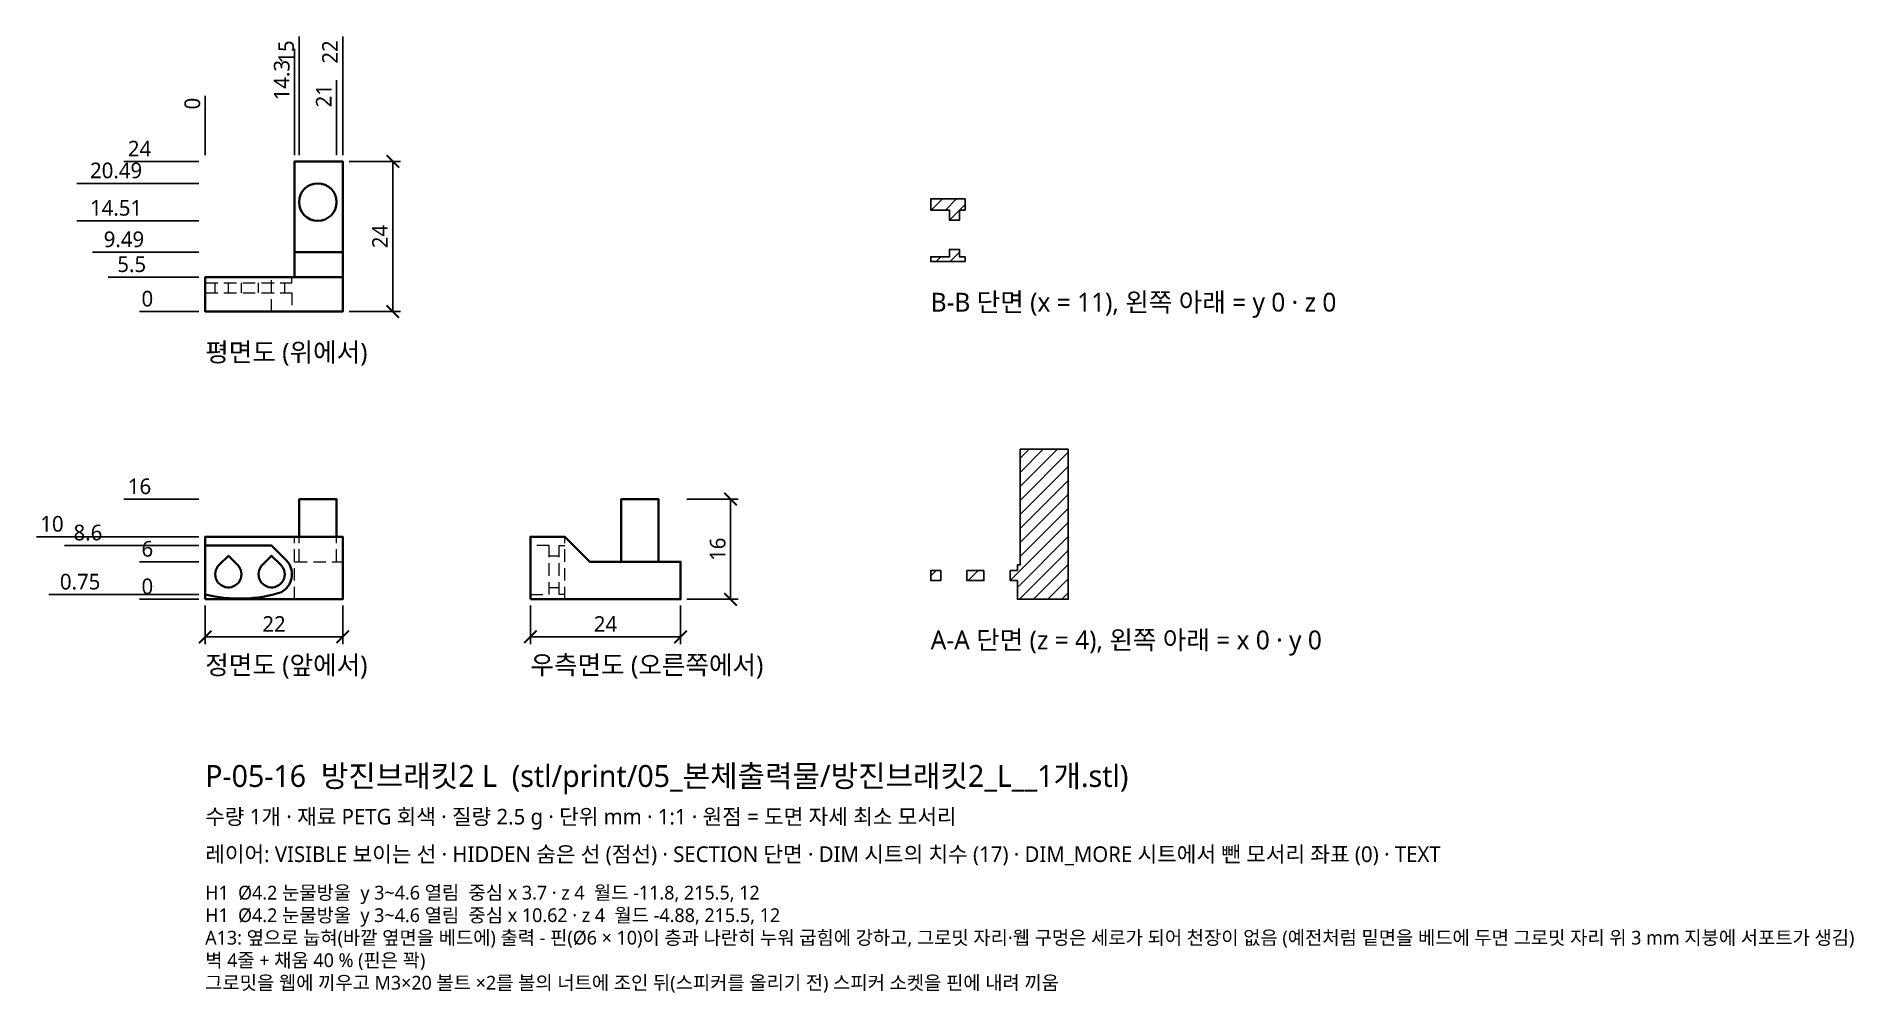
# Model space of a CAD drawing. Header units: millimetres. Extents: x -27 to 264, y -63 to 90.
import ezdxf

# ---------------------------------------------------------------- set-up
doc = ezdxf.new("R2010")
doc.units = ezdxf.units.MM
doc.linetypes.add('HIDDEN', pattern=[3, 2, -1])
for name, color, linetype, lineweight in [('DIM', 4, 'CONTINUOUS', 13), ('HIDDEN', 8, 'HIDDEN', 18), ('SECTION', 5, 'CONTINUOUS', 25), ('TEXT', 7, 'CONTINUOUS', 18), ('VISIBLE', 7, 'CONTINUOUS', 35)]:
    doc.layers.add(name, color=color, linetype=linetype, lineweight=lineweight)
doc.styles.add('KR', font='malgun.ttf')
doc.dimstyles.new('TOCCATA', dxfattribs={"dimtxt": 2.5, "dimasz": 2, "dimexe": 1.2, "dimexo": 1, "dimgap": 0.8, "dimtad": 1, "dimdsep": 46, "dimtxsty": 'KR', "dimblk": 'ARCHTICK', "dimcen": 2.5, "dimazin": 3, "dimtfac": 0.5, "dimtmove": 2, "dimatfit": 3})

# ---------------------------------------------------------------- blocks, each defined once
blk = doc.blocks.new('_ARCHTICK')
at = {"color": 0, "linetype": 'BYBLOCK', "const_width": 0.15}
blk.add_lwpolyline([(-0.5, -0.5), (0.5, 0.5)], dxfattribs=at)

msp = doc.modelspace()

# ---------------------------------------------------------------- hatches: boundary and pattern name
at = {"layer": 'SECTION'}
h = msp.add_hatch(dxfattribs=at)
h.set_pattern_fill('ANSI31', scale=0.5)
h.paths.add_polyline_path([(120.6, 62.216), (121.5, 62.216), (121.5, 64), (116, 64), (116, 62.216), (119, 62.216), (119, 60.589), (120.6, 60.589)])
h.paths.add_polyline_path([(121.5, 54.777), (120.6, 54.777), (120.6, 55.942), (119, 55.942), (119, 54.777), (116, 54.777), (116, 54), (121.5, 54)])
h = msp.add_hatch(dxfattribs=at)
h.set_pattern_fill('ANSI31', scale=0.5)
h.paths.add_polyline_path([(138, 24), (130.3, 24), (130.3, 5.5), (129.87, 5.5), (129.87, 4.6), (128.72, 4.6), (128.72, 3), (129.87, 3), (129.87, 0), (138, 0)])
h.paths.add_polyline_path([(117.6, 4.6), (116, 4.6), (116, 3), (117.6, 3)])
h.paths.add_polyline_path([(124.52, 4.6), (121.8, 4.6), (121.8, 3), (124.52, 3)])

# ---------------------------------------------------------------- linework, layer by layer
at = {"layer": 'HIDDEN'}
for points in [[(0, 50.6), (13.87, 50.6), (13.87, 51.5)], [(1.6, 49), (1.6, 50.6)], [(3.7, 49), (3.7, 50.6)], [(5.8, 49), (5.8, 50.6)], [(8.52, 49), (8.52, 50.6)], [(10.62, 46), (10.62, 51.5)], [(12.72, 49), (12.72, 50.6)], [(0, 49), (13.87, 49), (13.87, 46)], [(14.3, 0), (14.3, 9.99), (22, 9.99)], [(15, 6), (15, 9.998)], [(21, 6), (21, 9.998)], [(57.5, 0), (57.5, 9.99)], [(14.3, 6), (22, 6)], [(52, 0.751), (55, 0.751), (55, 8.596), (52, 8.596)], [(55, 6.97), (56.6, 6.97)], [(57.5, 0.751), (56.6, 0.751), (56.6, 8.596), (57.5, 8.596)], [(13.852, 3.655), (13.87, 4.004)], [(55, 1.907), (56.6, 1.907)]]:
    msp.add_lwpolyline(points, dxfattribs=at)
at = {"layer": 'SECTION'}
for points in [[(120.6, 62.216), (121.5, 62.216), (121.5, 64), (116, 64), (116, 62.216), (119, 62.216), (119, 60.589), (120.6, 60.589)], [(121.5, 54.777), (120.6, 54.777), (120.6, 55.942), (119, 55.942), (119, 54.777), (116, 54.777), (116, 54), (121.5, 54)], [(138, 24), (130.3, 24), (130.3, 5.5), (129.87, 5.5), (129.87, 4.6), (128.72, 4.6), (128.72, 3), (129.87, 3), (129.87, 0), (138, 0)], [(117.6, 4.6), (116, 4.6), (116, 3), (117.6, 3)], [(124.52, 4.6), (121.8, 4.6), (121.8, 3), (124.52, 3)]]:
    msp.add_lwpolyline(points, close=True, dxfattribs=at)
at = {"layer": 'VISIBLE'}
for points in [[(22, 51.5), (0, 51.5), (0, 46), (22, 46), (22, 70), (14.3, 70), (14.3, 51.5)], [(14.3, 55.49), (22, 55.49)], [(15, 9.998), (15, 16), (21, 16), (21, 9.998)], [(66.505, 6), (66.505, 16), (72.495, 16), (72.495, 6)], [(0, 0), (0, 10), (22, 10), (22, 0), (0, 0)], [(52, 0), (52, 10), (57.5, 10), (57.5, 9.99), (61.49, 6), (76, 6), (76, 0), (52, 0)], [(0, 8.596), (10.62, 8.596), (13.008, 6.205), (13.229, 5.938), (13.42, 5.65), (13.58, 5.343), (13.706, 5.021), (13.797, 4.687), (13.852, 4.345)], [(1.629, 3.654), (1.6, 4), (1.629, 4.346), (1.714, 4.682), (1.853, 4.999), (2.043, 5.29), (2.278, 5.545), (3.7, 6.97), (5.122, 5.545), (5.357, 5.29), (5.547, 4.999), (5.686, 4.682), (5.771, 4.346), (5.8, 4), (5.771, 3.654), (5.686, 3.318), (5.547, 3.001), (5.357, 2.71), (5.122, 2.455), (4.849, 2.242), (4.544, 2.077), (4.216, 1.964), (3.873, 1.907), (3.527, 1.907), (3.184, 1.964), (2.856, 2.077), (2.551, 2.242), (2.278, 2.455), (2.043, 2.71), (1.853, 3.001), (1.714, 3.318), (1.629, 3.654)], [(10.447, 1.907), (10.793, 1.907), (11.136, 1.964), (11.464, 2.077), (11.769, 2.242), (12.042, 2.455), (12.277, 2.71), (12.467, 3.001), (12.606, 3.318), (12.691, 3.654), (12.72, 4), (12.691, 4.346), (12.606, 4.682), (12.467, 4.999), (12.277, 5.29), (12.042, 5.545), (10.62, 6.97), (9.198, 5.545), (8.963, 5.29), (8.773, 4.999), (8.634, 4.682), (8.549, 4.346), (8.52, 4), (8.549, 3.654), (8.634, 3.318), (8.773, 3.001), (8.963, 2.71), (9.198, 2.455), (9.471, 2.242), (9.776, 2.077), (10.104, 1.964), (10.447, 1.907)], [(13.58, 2.657), (13.706, 2.979), (13.797, 3.313), (13.852, 3.655), (13.87, 4)], [(13.87, 3.999), (13.852, 4.346)], [(12.195, 1.157), (12.488, 1.341)], [(12.195, 1.157), (12.488, 1.341)], [(12.488, 1.341), (12.76, 1.554), (13.008, 1.795), (13.229, 2.062), (13.42, 2.35)], [(13.419, 2.349), (13.58, 2.659)]]:
    msp.add_lwpolyline(points, dxfattribs=at)
msp.add_circle((18, 63.5), 3, dxfattribs=at)
msp.add_arc((5.434, 23.038), 22.935, -103.70237, -72.82936, dxfattribs=at)

# ---------------------------------------------------------------- texts
at = {"layer": 'TEXT', "style": 'KR'}
for s, height, p in [('B-B 단면 (x = 11), 왼쪽 아래 = y 0 · z 0', 3, (116, 46)), ('평면도 (위에서)', 3, (0, 38)), ('A-A 단면 (z = 4), 왼쪽 아래 = x 0 · y 0', 3, (116, -8)), ('정면도 (앞에서)', 3, (0, -12)), ('우측면도 (오른쪽에서)', 3, (52, -12)), ('P-05-16  방진브래킷2 L  (stl/print/05_본체출력물/방진브래킷2_L__1개.stl)', 3.5, (0, -30)), ('수량 1개 · 재료 PETG 회색 · 질량 2.5 g · 단위 mm · 1:1 · 원점 = 도면 자세 최소 모서리', 2.5, (0, -36)), ('레이어: VISIBLE 보이는 선 · HIDDEN 숨은 선 (점선) · SECTION 단면 · DIM 시트의 치수 (17) · DIM_MORE 시트에서 뺀 모서리 좌표 (0) · TEXT', 2.5, (0, -42)), ('H1  Ø4.2 눈물방울  y 3~4.6 열림  중심 x 3.7 · z 4  월드 -11.8, 215.5, 12', 2.2, (0, -48)), ('H1  Ø4.2 눈물방울  y 3~4.6 열림  중심 x 10.62 · z 4  월드 -4.88, 215.5, 12', 2.2, (0, -51.6)), ('A13: 옆으로 눕혀(바깥 옆면을 베드에) 출력 - 핀(Ø6 × 10)이 층과 나란히 누워 굽힘에 강하고, 그로밋 자리·웹 구멍은 세로가 되어 천장이 없음 (예전처럼 밑면을 베드에 두면 그로밋 자리 위 3 mm 지붕에 서포트가 생김)', 2.2, (0, -55.2)), ('벽 4줄 + 채움 40 % (핀은 꽉)', 2.2, (0, -58.8)), ('그로밋을 웹에 끼우고 M3×20 볼트 ×2를 볼의 너트에 조인 뒤(스피커를 올리기 전) 스피커 소켓을 핀에 내려 끼움', 2.2, (0, -62.4))]:
    msp.add_text(s, height=height, dxfattribs=at).set_placement(p)

# ---------------------------------------------------------------- dimensions: what is measured, and where the dimension line sits
at = {"layer": 'DIM'}
for feature_location, offset, dtype, origin in [((15, 70), (0, 15), 1, (0, 46)), ((22, 70), (0, 15), 1, (0, 46)), ((14.3, 70), (0, 8), 1, (0, 46)), ((21, 70), (0, 8), 1, (0, 46)), ((0, 70), (0, 8), 1, (0, 46)), ((0, 70), (-8, 0), 0, (0, 46)), ((0, 66.49), (-8, 0), 0, (0, 46)), ((0, 60.51), (-8, 0), 0, (0, 46)), ((0, 55.49), (-8, 0), 0, (0, 46)), ((0, 51.5), (-8, 0), 0, (0, 46)), ((0, 46), (-8, 0), 0, (0, 46)), ((0, 16), (-8, 0), 0, (0, 0)), ((0, 10), (-22, 0), 0, (0, 0)), ((0, 8.6), (-15, 0), 0, (0, 0)), ((0, 6), (-8, 0), 0, (0, 0)), ((0, 0.75), (-15, 0), 0, (0, 0)), ((0, 0), (-8, 0), 0, (0, 0))]:
    msp.add_ordinate_dim(feature_location=feature_location, offset=offset, dtype=dtype, origin=origin, dimstyle='TOCCATA', dxfattribs=at).render()
for base, p1, p2 in [((30, 46), (22, 46), (22, 70)), ((84, 0), (76, 0), (76, 16))]:
    msp.add_linear_dim(base=base, p1=p1, p2=p2, angle=90, dimstyle='TOCCATA', dxfattribs=at).render()
for base, p1, p2 in [((0, -6), (0, 0), (22, 0)), ((52, -6), (52, 0), (76, 0))]:
    msp.add_linear_dim(base=base, p1=p1, p2=p2, dimstyle='TOCCATA', dxfattribs=at).render()

doc.saveas('drawing.dxf')
